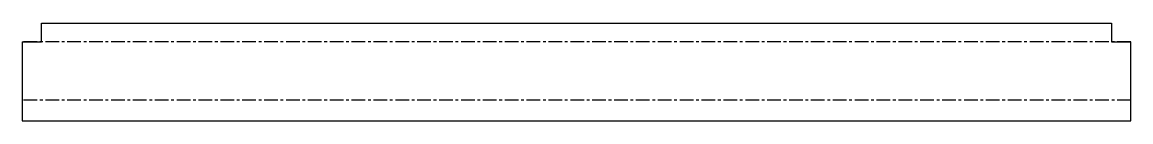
# Model space of a CAD drawing. Header units: millimetres. Extents: x -515 to 515, y -10 to 81.
import ezdxf

# ---------------------------------------------------------------- set-up
doc = ezdxf.new("R2010")
doc.units = ezdxf.units.MM
doc.linetypes.add('CENTERX2', pattern=[20.32, 12.7, -2.54, 2.54, -2.54])

msp = doc.modelspace()

# ---------------------------------------------------------------- linework, layer by layer
at = {"color": 7, "linetype": 'Continuous', "lineweight": 25}
for p, q in [((-497, 63.4), (-497, 80.8)), ((-497, 80.8), (497, 80.8)), ((497, 80.8), (497, 63.4)), ((-515, 63.4), (-515, -10.2)), ((-515, 63.4), (-497, 63.4)), ((497, 63.4), (515, 63.4)), ((515, -10.2), (515, 63.4)), ((-515, -10.2), (515, -10.2))]:
    msp.add_line(p, q, dxfattribs=at)
at = {"color": 7, "linetype": 'CENTERX2'}
for p, q in [((515, 63.2), (-515, 63.2)), ((515, 9.1), (-515, 9.1))]:
    msp.add_line(p, q, dxfattribs=at)

doc.saveas('drawing.dxf')
